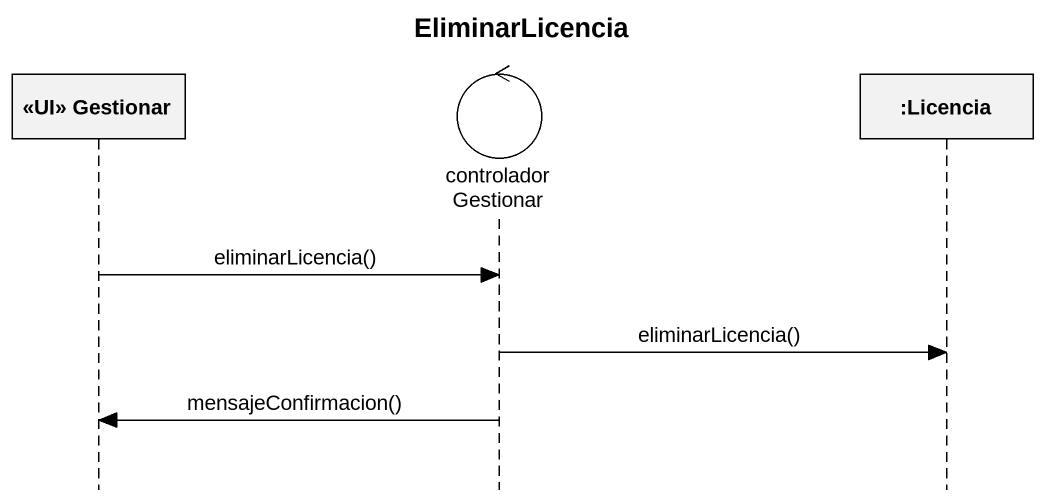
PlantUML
@startuml
title EliminarLicencia
hide footbox
participant "<<UI>> Gestionar" as UI_Gestionar
control controladorGestionar
participant ":Licencia" as Licencia

UI_Gestionar -> controladorGestionar : eliminarLicencia()
controladorGestionar -> Licencia : eliminarLicencia()
controladorGestionar -> UI_Gestionar : mensajeConfirmacion()
@enduml
